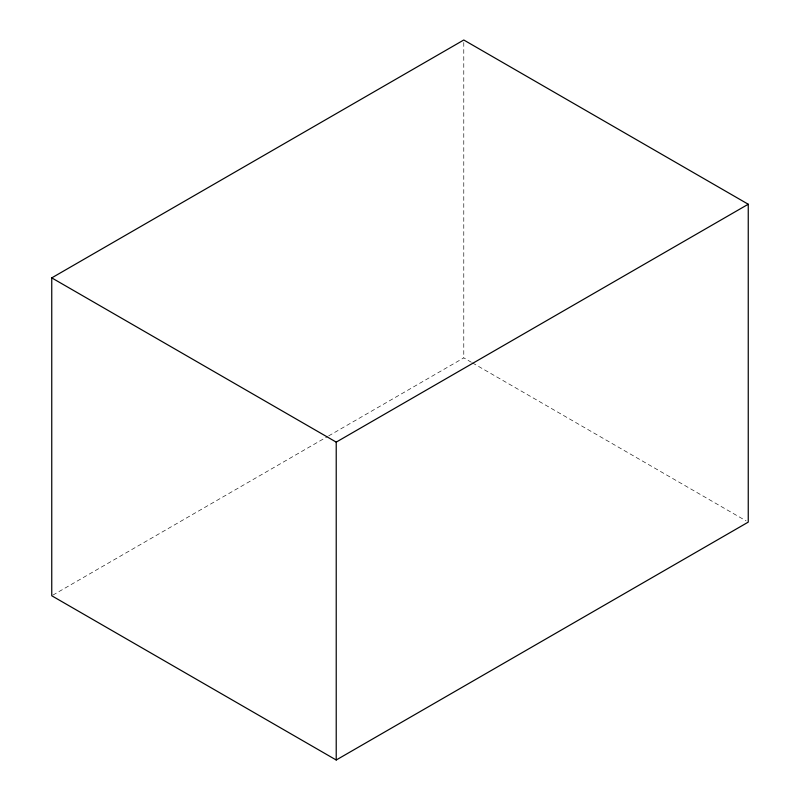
<?xml version="1.0" encoding="UTF-8"?>
<svg xmlns="http://www.w3.org/2000/svg" width="800" height="800" viewBox="0 0 800 800"><rect width="100%" height="100%" fill="white"/><g stroke="black" fill="none" stroke-linecap="round" stroke-linejoin="round"><path stroke-width="0.6" stroke-dasharray="4 3" d="M52.83 595.14L327.52 436.55M328.6 435.93L463.78 357.88L471.35 362.25M472.43 362.88L746.08 520.87M463.78 42.49L463.78 357.88"/><path stroke-width="1.2" d="M51.75 277.88L463.78 40L748.25 204.24L748.25 522.12L336.22 760L51.75 595.76L51.75 277.88L336.22 442.12L748.25 204.24M336.22 442.12L336.22 760"/></g></svg>
